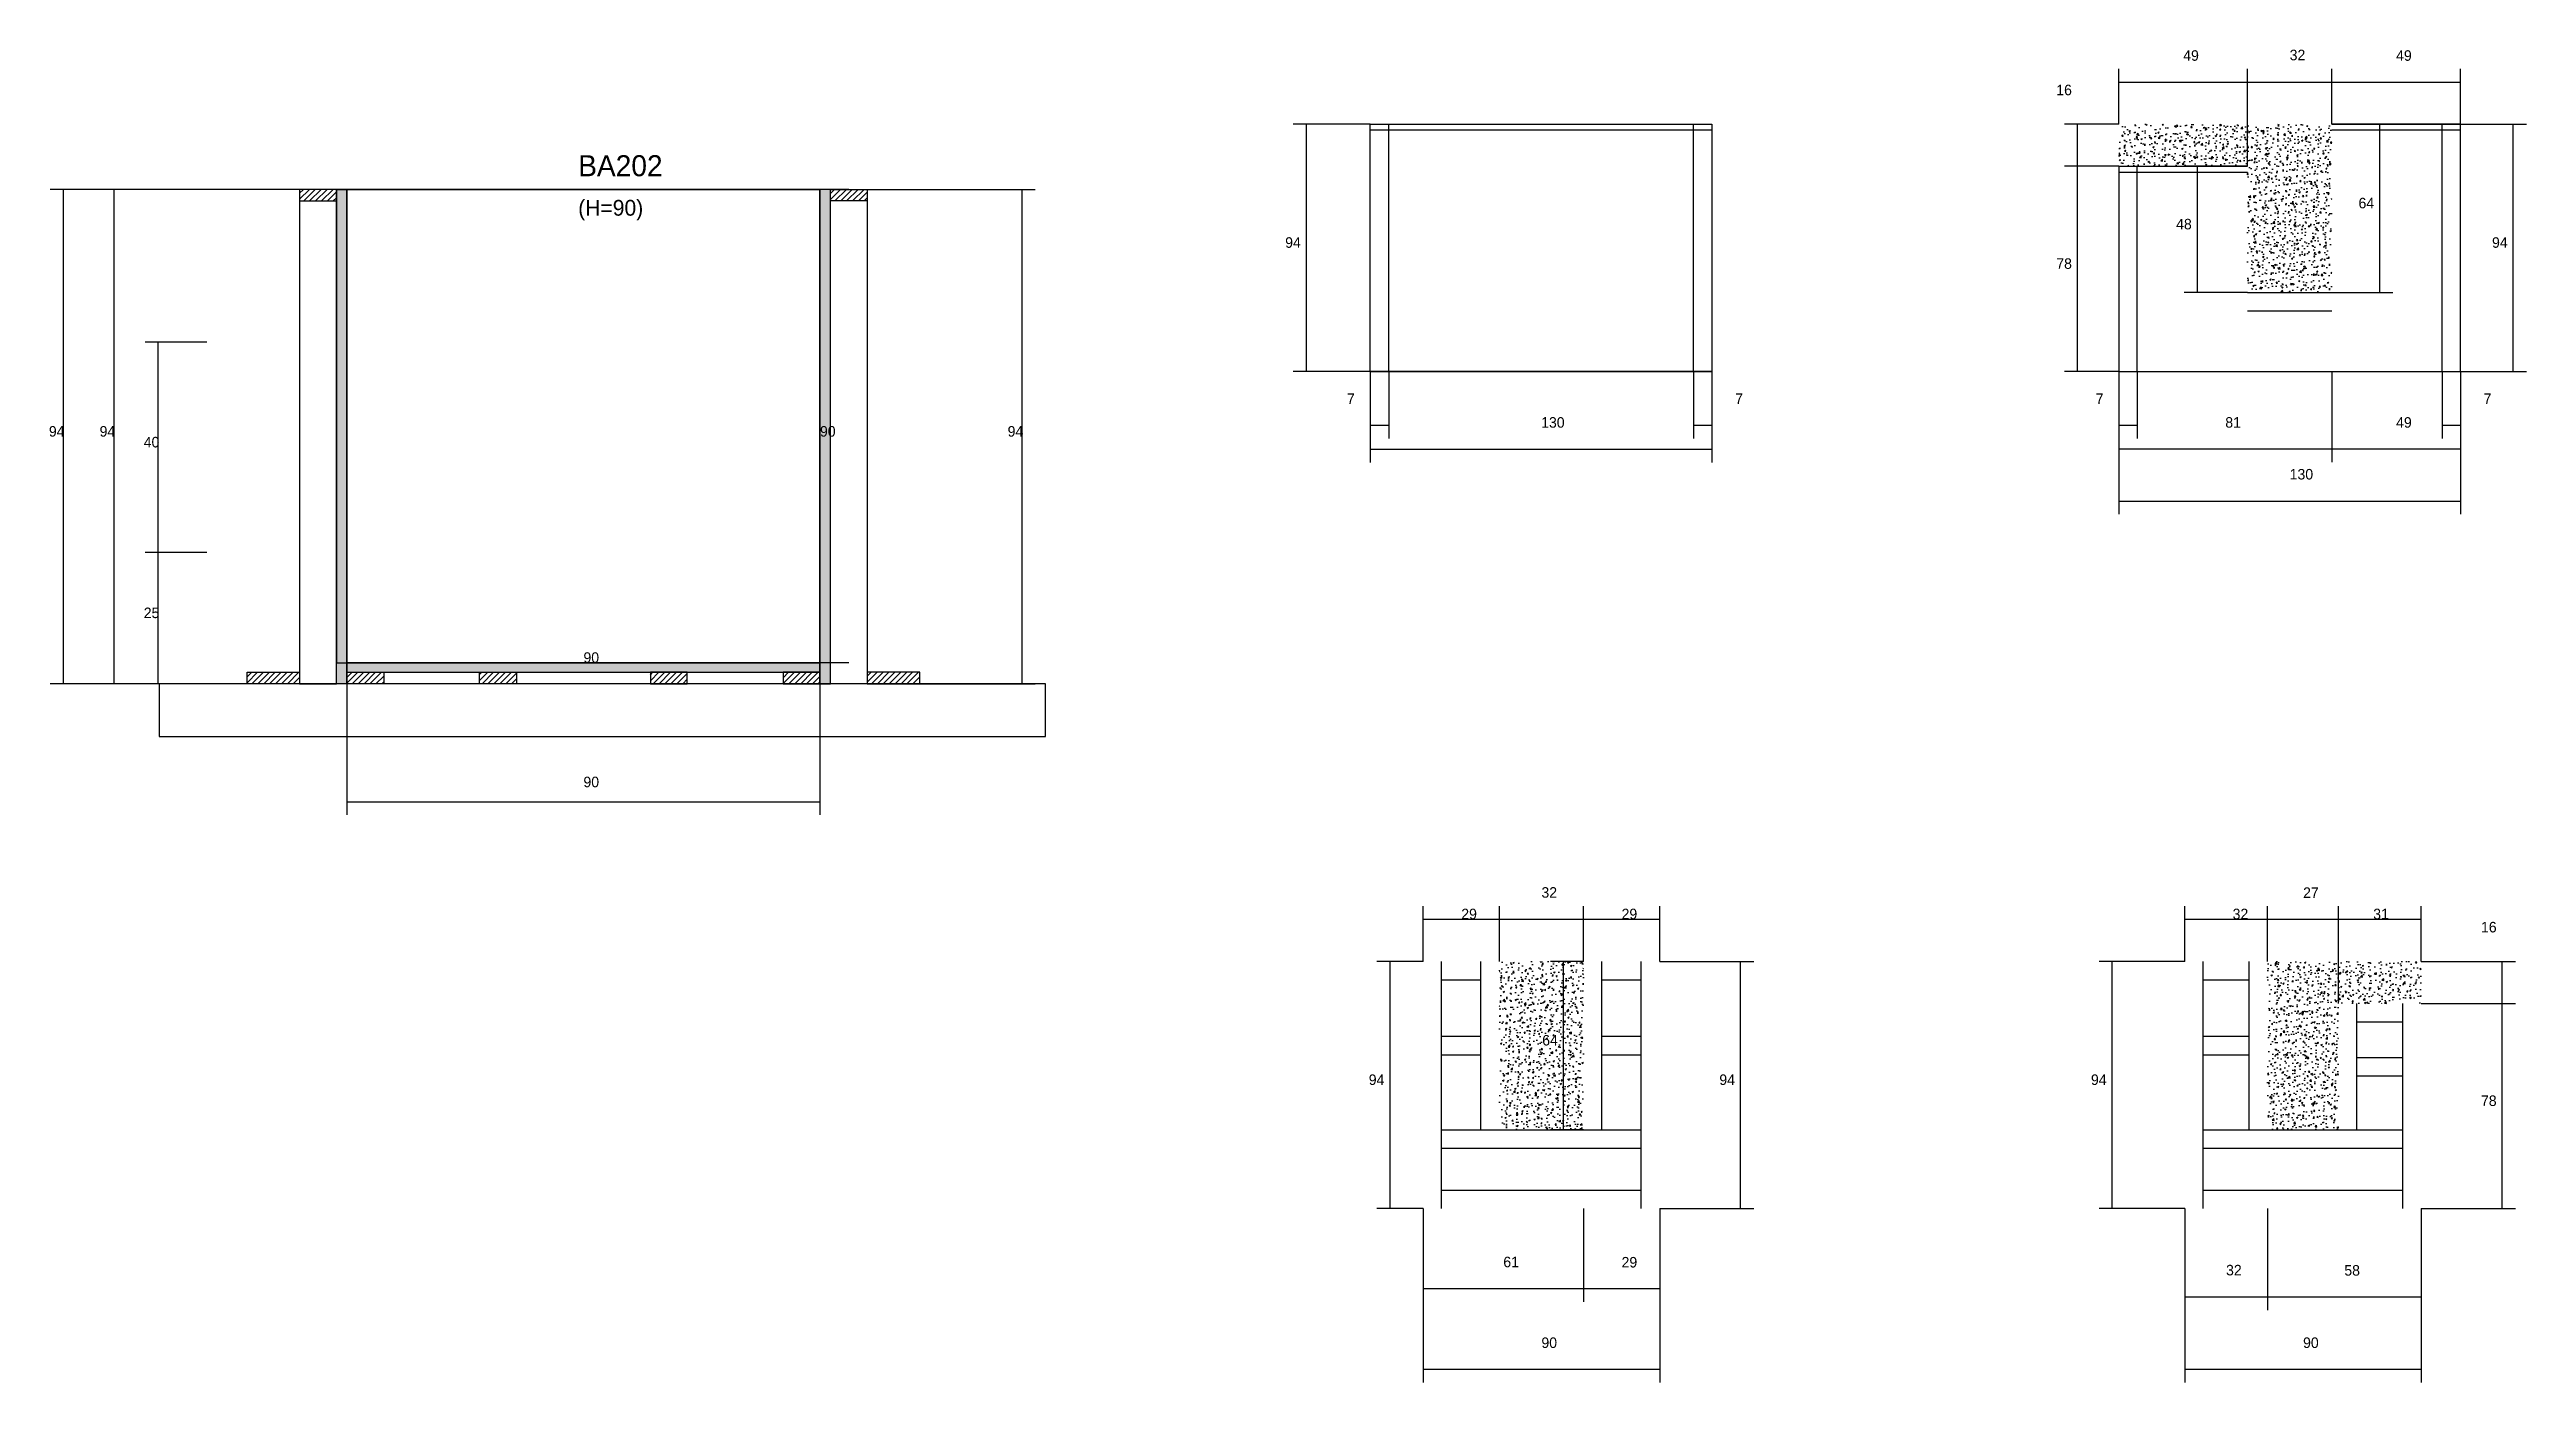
# Model space of a CAD drawing. Header units: metres. Extents: x 2846 to 3789, y 1802 to 2309.
import ezdxf

# ---------------------------------------------------------------- set-up
doc = ezdxf.new("R2010")
doc.units = ezdxf.units.M
for name, color, linetype in [('CONCRETO', 251, 'Continuous'), ('COTA', 241, 'Continuous'), ('Hachura', 253, 'Continuous'), ('Madeira', 126, 'Continuous'), ('Painéis', 200, 'Continuous'), ('SARR_2.2x7', 40, 'Continuous'), ('Texto Seção', 7, 'Continuous')]:
    doc.layers.add(name, color=color, linetype=linetype)

msp = doc.modelspace()

# ---------------------------------------------------------------- hatches: boundary and pattern name
at = {"layer": 'COTA'}
h = msp.add_hatch(dxfattribs=at)
h.set_pattern_fill('AR-CONC', scale=0.03)
h.paths.add_polyline_path([(3682.5, 2264.6), (3633.5, 2264.6), (3633.5, 2280.6), (3714.5, 2280.6), (3714.5, 2216.6), (3682.5, 2216.6)])
h = msp.add_hatch(dxfattribs=at)
h.set_pattern_fill('AR-CONC', scale=0.03)
h.paths.add_polyline_path([(3429.8, 1898.3), (3429.8, 1962.3), (3429.8, 1962.3), (3397.8, 1962.3), (3397.8, 1962.3), (3397.8, 1898.3), (3397.8, 1898.3), (3429.8, 1898.3)])
h = msp.add_hatch(dxfattribs=at)
h.set_pattern_fill('AR-CONC', scale=0.03)
h.paths.add_polyline_path([(3717.1, 1946.3), (3748.5, 1946.3), (3748.5, 1946.3), (3748.5, 1962.3), (3748.5, 1962.3), (3690.1, 1962.3), (3690.1, 1962.3), (3690.1, 1898.3), (3690.1, 1898.3), (3717.1, 1898.3), (3717.1, 1898.3), (3717.1, 1946.3)])
at = {"layer": 'Hachura'}
h = msp.add_hatch(dxfattribs=at)
h.set_pattern_fill('ANSI31', scale=0.5)
h.paths.add_polyline_path([(2955.3, 2251.4), (2955.3, 2255.8), (2955.3, 2255.8), (2941.3, 2255.8), (2941.3, 2255.8), (2941.3, 2251.4), (2941.3, 2251.4), (2955.3, 2251.4)])
h = msp.add_hatch(color=8, dxfattribs=at)
h.dxf.hatch_style = 1
h.paths.add_polyline_path([(2955.3, 2255.8), (2959.3, 2255.8), (2959.3, 2255.8), (2959.3, 2067.8), (2959.3, 2067.8), (2955.3, 2067.8), (2955.3, 2067.8), (2955.3, 2255.8)])
h = msp.add_hatch(color=8, dxfattribs=at)
h.dxf.hatch_style = 1
h.paths.add_polyline_path([(3143.3, 2255.8), (3139.3, 2255.8), (3139.3, 2255.8), (3139.3, 2067.8), (3139.3, 2067.8), (3143.3, 2067.8), (3143.3, 2067.8), (3143.3, 2255.8)])
h = msp.add_hatch(dxfattribs=at)
h.set_pattern_fill('ANSI31', scale=0.5)
h.paths.add_polyline_path([(3143.3, 2251.4), (3143.3, 2255.8), (3143.3, 2255.8), (3157.3, 2255.8), (3157.3, 2255.8), (3157.3, 2251.4), (3157.3, 2251.4), (3143.3, 2251.4)])
h = msp.add_hatch(color=8, dxfattribs=at)
h.dxf.hatch_style = 1
h.paths.add_polyline_path([(3139.3, 2072.2), (3139.3, 2075.8), (3139.3, 2075.8), (2959.3, 2075.8), (2959.3, 2075.8), (2959.3, 2072.2), (2959.3, 2072.2), (3139.3, 2072.2)])
h = msp.add_hatch(dxfattribs=at)
h.set_pattern_fill('ANSI31', scale=0.5)
h.paths.add_polyline_path([(2921.3, 2067.8), (2921.3, 2072.2), (2921.3, 2072.2), (2941.3, 2072.2), (2941.3, 2072.2), (2941.3, 2067.8), (2941.3, 2067.8), (2921.3, 2067.8)])
h = msp.add_hatch(dxfattribs=at)
h.set_pattern_fill('ANSI31', scale=0.5)
h.paths.add_polyline_path([(2959.3, 2067.8), (2959.3, 2072.2), (2959.3, 2072.2), (2973.3, 2072.2), (2973.3, 2072.2), (2973.3, 2067.8), (2973.3, 2067.8), (2959.3, 2067.8)])
h = msp.add_hatch(dxfattribs=at)
h.set_pattern_fill('ANSI31', scale=0.5)
h.paths.add_polyline_path([(3009.8, 2067.8), (3009.8, 2072.2), (3009.8, 2072.2), (3023.8, 2072.2), (3023.8, 2072.2), (3023.8, 2067.8), (3023.8, 2067.8), (3009.8, 2067.8)])
h = msp.add_hatch(dxfattribs=at)
h.set_pattern_fill('ANSI31', scale=0.5)
h.paths.add_polyline_path([(3088.8, 2067.8), (3088.8, 2072.2), (3088.8, 2072.2), (3074.8, 2072.2), (3074.8, 2072.2), (3074.8, 2067.8), (3074.8, 2067.8), (3088.8, 2067.8)])
h = msp.add_hatch(dxfattribs=at)
h.set_pattern_fill('ANSI31', scale=0.5)
h.paths.add_polyline_path([(3139.3, 2067.8), (3139.3, 2072.2), (3139.3, 2072.2), (3125.3, 2072.2), (3125.3, 2072.2), (3125.3, 2067.8), (3125.3, 2067.8), (3139.3, 2067.8)])
h = msp.add_hatch(dxfattribs=at)
h.set_pattern_fill('ANSI31', scale=0.5)
h.paths.add_polyline_path([(3177.3, 2067.8), (3177.3, 2072.2), (3177.3, 2072.2), (3157.3, 2072.2), (3157.3, 2072.2), (3157.3, 2067.8), (3157.3, 2067.8), (3177.3, 2067.8)])

# ---------------------------------------------------------------- linework, layer by layer
at = {"layer": 'CONCRETO'}
for points in [[(2955.3, 2255.8), (2955.3, 2255.8), (3139.3, 2255.8), (3139.3, 2231.8), (3139.3, 2231.8), (3139.3, 2075.8), (2959.3, 2075.8), (2959.3, 2255.8)], [(2955.3, 2075.8), (3139.3, 2075.8), (3139.3, 2255.8), (2955.3, 2255.8)]]:
    msp.add_lwpolyline(points, close=True, dxfattribs=at)
at = {"layer": 'COTA'}
for p, q in [((3633.5, 2280.6), (3633.5, 2301.6)), ((3682.5, 2264.6), (3682.5, 2301.6)), ((3682.5, 2264.6), (3682.5, 2301.6)), ((3714.5, 2280.6), (3714.5, 2301.6)), ((3714.5, 2280.6), (3714.5, 2301.6)), ((3763.5, 2280.6), (3763.5, 2301.6)), ((3633.5, 2296.6), (3682.5, 2296.6)), ((3682.5, 2296.6), (3714.5, 2296.6)), ((3714.5, 2296.6), (3763.5, 2296.6)), ((3348.7, 2280.6), (3319.4, 2280.6)), ((3324.4, 2186.6), (3324.4, 2280.6)), ((3633.5, 2280.6), (3612.8, 2280.6)), ((3617.8, 2264.6), (3617.8, 2280.6)), ((3714.5, 2280.6), (3737.8, 2280.6)), ((3732.8, 2216.6), (3732.8, 2280.6)), ((3763.5, 2280.6), (3788.6, 2280.6)), ((3783.6, 2186.6), (3783.6, 2280.6)), ((3633.5, 2264.6), (3612.8, 2264.6)), ((3633.5, 2264.6), (3612.8, 2264.6)), ((3617.8, 2186.6), (3617.8, 2264.6)), ((3682.5, 2264.6), (3658.4, 2264.6)), ((3663.4, 2216.6), (3663.4, 2264.6)), ((2955.3, 2255.8), (2846.4, 2255.8)), ((2851.4, 2067.8), (2851.4, 2255.8)), ((2955.3, 2255.8), (2865.7, 2255.8)), ((2870.7, 2067.8), (2870.7, 2255.8)), ((3150.3, 2255.8), (3134.3, 2255.8)), ((3139.3, 2075.8), (3139.3, 2255.8)), ((3157.3, 2255.8), (3221.2, 2255.8)), ((3216.2, 2067.8), (3216.2, 2255.8)), ((3682.5, 2216.6), (3658.4, 2216.6)), ((3714.5, 2216.6), (3737.8, 2216.6)), ((2906, 2197.7), (2882.5, 2197.7)), ((2887.5, 2117.7), (2887.5, 2197.7)), ((3348.7, 2186.6), (3319.4, 2186.6)), ((3348.7, 2186.6), (3348.7, 2152)), ((3348.7, 2186.6), (3348.7, 2161.1)), ((3355.7, 2186.6), (3355.7, 2161.1)), ((3471.7, 2186.6), (3471.7, 2161.1)), ((3478.7, 2186.6), (3478.7, 2152)), ((3478.7, 2186.6), (3478.7, 2161.1)), ((3633.5, 2186.6), (3612.8, 2186.6)), ((3633.5, 2186.6), (3633.5, 2132.3)), ((3633.5, 2186.6), (3633.5, 2161.1)), ((3633.5, 2186.6), (3633.5, 2152.1)), ((3640.5, 2186.6), (3640.5, 2161.1)), ((3714.5, 2186.6), (3714.5, 2152.1)), ((3714.5, 2186.6), (3714.5, 2152.1)), ((3756.5, 2186.6), (3756.5, 2161.1)), ((3763.5, 2186.6), (3763.5, 2132.3)), ((3763.5, 2186.6), (3763.5, 2161.1)), ((3763.5, 2186.6), (3788.6, 2186.6)), ((3763.5, 2186.6), (3763.5, 2152.1)), ((3348.7, 2166.1), (3355.7, 2166.1)), ((3471.7, 2166.1), (3478.7, 2166.1)), ((3633.5, 2166.1), (3640.5, 2166.1)), ((3756.5, 2166.1), (3763.5, 2166.1)), ((3348.7, 2157), (3478.7, 2157)), ((3633.5, 2157.1), (3714.5, 2157.1)), ((3714.5, 2157.1), (3763.5, 2157.1)), ((3633.5, 2137.3), (3763.5, 2137.3)), ((2906, 2117.7), (2882.5, 2117.7)), ((2906, 2117.7), (2882.5, 2117.7)), ((2887.5, 2067.8), (2887.5, 2117.7)), ((2959.3, 2067.8), (2959.3, 2080.8)), ((2959.3, 2075.8), (3139.3, 2075.8)), ((3150.3, 2075.8), (3134.3, 2075.8)), ((3139.3, 2067.8), (3139.3, 2080.8)), ((2925.7, 2067.8), (2846.4, 2067.8)), ((2925.7, 2067.8), (2865.7, 2067.8)), ((2906, 2067.8), (2882.5, 2067.8)), ((2959.3, 2067.8), (2959.3, 2018)), ((3139.3, 2067.8), (3139.3, 2018)), ((3172.9, 2067.8), (3221.2, 2067.8)), ((2959.3, 2023), (3139.3, 2023)), ((3368.8, 1962.3), (3368.8, 1983.3)), ((3397.8, 1962.3), (3397.8, 1983.3)), ((3397.8, 1962.3), (3397.8, 1983.3)), ((3429.8, 1962.3), (3429.8, 1983.3)), ((3429.8, 1962.3), (3429.8, 1983.3)), ((3458.8, 1962.3), (3458.8, 1983.3)), ((3658.6, 1962.3), (3658.6, 1983.3)), ((3690.1, 1962.3), (3690.1, 1983.3)), ((3690.1, 1962.3), (3690.1, 1983.3)), ((3717.1, 1946.3), (3717.1, 1983.3)), ((3717.1, 1946.3), (3717.1, 1983.3)), ((3748.5, 1962.3), (3748.5, 1983.3)), ((3368.8, 1978.3), (3397.8, 1978.3)), ((3397.8, 1978.3), (3429.8, 1978.3)), ((3429.8, 1978.3), (3458.8, 1978.3)), ((3658.6, 1978.3), (3690.1, 1978.3)), ((3690.1, 1978.3), (3717.1, 1978.3)), ((3717.1, 1978.3), (3748.5, 1978.3)), ((3368.8, 1962.3), (3351.2, 1962.3)), ((3356.2, 1868.3), (3356.2, 1962.3)), ((3429.8, 1962.3), (3417.2, 1962.3)), ((3422.2, 1898.3), (3422.2, 1962.3)), ((3458.8, 1962.3), (3494.6, 1962.3)), ((3489.6, 1868.3), (3489.6, 1962.3)), ((3658.6, 1962.3), (3626, 1962.3)), ((3631, 1868.3), (3631, 1962.3)), ((3748.5, 1962.3), (3784.4, 1962.3)), ((3779.4, 1946.3), (3779.4, 1962.3)), ((3748.5, 1946.3), (3784.4, 1946.3)), ((3748.5, 1946.3), (3784.4, 1946.3)), ((3779.4, 1868.3), (3779.4, 1946.3)), ((3429.8, 1898.3), (3417.2, 1898.3)), ((3368.8, 1868.3), (3351.2, 1868.3)), ((3368.8, 1868.3), (3368.8, 1802.2)), ((3368.8, 1868.3), (3368.8, 1832.9)), ((3429.8, 1868.3), (3429.8, 1832.9)), ((3429.8, 1868.3), (3429.8, 1832.9)), ((3458.8, 1868.3), (3458.8, 1802.2)), ((3458.8, 1868.3), (3494.6, 1868.3)), ((3458.8, 1868.3), (3458.8, 1832.9)), ((3658.6, 1868.3), (3626, 1868.3)), ((3658.6, 1868.3), (3658.6, 1802.2)), ((3658.6, 1868.3), (3658.6, 1829.7)), ((3690.1, 1868.3), (3690.1, 1829.7)), ((3690.1, 1868.3), (3690.1, 1829.7)), ((3748.5, 1868.3), (3748.5, 1802.2)), ((3748.5, 1868.3), (3784.4, 1868.3)), ((3748.5, 1868.3), (3748.5, 1829.7)), ((3368.8, 1837.9), (3429.8, 1837.9)), ((3429.8, 1837.9), (3458.8, 1837.9)), ((3658.6, 1834.7), (3690.1, 1834.7)), ((3690.1, 1834.7), (3748.5, 1834.7)), ((3368.8, 1807.2), (3458.8, 1807.2)), ((3658.6, 1807.2), (3748.5, 1807.2))]:
    msp.add_line(p, q, dxfattribs=at)
at = {"layer": 'Madeira'}
for points in [[(2955.3, 2251.4), (2955.3, 2255.8), (2941.3, 2255.8), (2941.3, 2251.4)], [(2955.3, 2255.8), (2941.3, 2255.8), (2941.3, 2067.8), (2955.3, 2067.8)], [(3143.3, 2251.4), (3143.3, 2255.8), (3157.3, 2255.8), (3157.3, 2251.4)], [(3143.3, 2255.8), (3157.3, 2255.8), (3157.3, 2067.8), (3143.3, 2067.8)], [(2887.9, 2047.8), (3225.1, 2047.8), (3225.1, 2067.8), (2887.9, 2067.8)], [(2921.3, 2067.8), (2921.3, 2072.2), (2941.3, 2072.2), (2941.3, 2067.8)], [(2959.3, 2067.8), (2959.3, 2072.2), (2973.3, 2072.2), (2973.3, 2067.8)], [(3009.8, 2067.8), (3009.8, 2072.2), (3023.8, 2072.2), (3023.8, 2067.8)], [(3088.8, 2067.8), (3088.8, 2072.2), (3074.8, 2072.2), (3074.8, 2067.8)], [(3139.3, 2067.8), (3139.3, 2072.2), (3125.3, 2072.2), (3125.3, 2067.8)], [(3177.3, 2067.8), (3177.3, 2072.2), (3157.3, 2072.2), (3157.3, 2067.8)]]:
    msp.add_lwpolyline(points, close=True, dxfattribs=at)
at = {"layer": 'Painéis'}
for p, q in [((3348.7, 2280.6), (3478.7, 2280.6)), ((3714.5, 2280.6), (3763.5, 2280.6)), ((3633.5, 2264.6), (3682.5, 2264.6)), ((2959.3, 2067.8), (2959.3, 2255.8)), ((3139.3, 2067.8), (3139.3, 2255.8)), ((3682.5, 2216.6), (3714.5, 2216.6)), ((3348.7, 2186.6), (3478.7, 2186.6)), ((3633.5, 2186.6), (3763.5, 2186.6)), ((2959.3, 2075.8), (3139.3, 2075.8)), ((2959.3, 2072.2), (2959.3, 2075.8)), ((3139.3, 2072.2), (3139.3, 2075.8))]:
    msp.add_line(p, q, dxfattribs=at)
for points in [[(3348.7, 2280.6), (3478.7, 2280.6), (3478.7, 2186.6), (3348.7, 2186.6)], [(2955.3, 2255.8), (2959.3, 2255.8), (2959.3, 2067.8), (2955.3, 2067.8)], [(2959.3, 2255.8), (2959.3, 2255.8), (2955.3, 2255.8), (2955.3, 2255.8)], [(3143.3, 2255.8), (3139.3, 2255.8), (3139.3, 2067.8), (3143.3, 2067.8)], [(3139.3, 2072.2), (3139.3, 2075.8), (2959.3, 2075.8), (2959.3, 2072.2)]]:
    msp.add_lwpolyline(points, close=True, dxfattribs=at)
msp.add_lwpolyline([(3633.5, 2264.6), (3633.5, 2186.6), (3763.5, 2186.6), (3763.5, 2280.6), (3714.5, 2280.6)], dxfattribs=at)
at = {"layer": 'SARR_2.2x7'}
for p, q in [((3348.7, 2278.4), (3478.7, 2278.4)), ((3355.7, 2186.6), (3355.7, 2280.6)), ((3471.7, 2186.6), (3471.7, 2280.6)), ((3714.5, 2278.4), (3763.5, 2278.4)), ((3756.5, 2186.6), (3756.5, 2280.6)), ((3633.5, 2262.4), (3682.5, 2262.4)), ((3640.5, 2186.6), (3640.5, 2264.6)), ((3682.5, 2209.6), (3714.5, 2209.6)), ((3375.8, 1868.3), (3375.8, 1962.3)), ((3390.8, 1898.3), (3390.8, 1962.3)), ((3436.8, 1898.3), (3436.8, 1962.3)), ((3451.8, 1868.3), (3451.8, 1962.3)), ((3665.6, 1868.3), (3665.6, 1962.3)), ((3683.1, 1898.3), (3683.1, 1962.3)), ((3375.8, 1955.3), (3390.8, 1955.3)), ((3436.8, 1955.3), (3451.8, 1955.3)), ((3665.6, 1955.3), (3683.1, 1955.3)), ((3724.1, 1898.3), (3724.1, 1946.3)), ((3741.5, 1868.3), (3741.5, 1946.3)), ((3375.8, 1933.8), (3390.8, 1933.8)), ((3436.8, 1933.8), (3451.8, 1933.8)), ((3665.6, 1933.8), (3683.1, 1933.8)), ((3724.1, 1939.3), (3741.5, 1939.3)), ((3375.8, 1926.8), (3390.8, 1926.8)), ((3436.8, 1926.8), (3451.8, 1926.8)), ((3665.6, 1926.8), (3683.1, 1926.8)), ((3724.1, 1925.8), (3741.5, 1925.8)), ((3724.1, 1918.8), (3741.5, 1918.8)), ((3375.8, 1898.3), (3429.8, 1898.3)), ((3429.8, 1898.3), (3451.8, 1898.3)), ((3665.6, 1898.3), (3690.1, 1898.3)), ((3690.1, 1898.3), (3741.5, 1898.3)), ((3375.8, 1891.3), (3429.8, 1891.3)), ((3429.8, 1891.3), (3451.8, 1891.3)), ((3665.6, 1891.3), (3690.1, 1891.3)), ((3690.1, 1891.3), (3741.5, 1891.3)), ((3375.8, 1875.3), (3429.8, 1875.3)), ((3429.8, 1875.3), (3451.8, 1875.3)), ((3665.6, 1875.3), (3690.1, 1875.3)), ((3690.1, 1875.3), (3741.5, 1875.3))]:
    msp.add_line(p, q, dxfattribs=at)

# ---------------------------------------------------------------- texts
at = {"layer": 'COTA'}
for s, p in [('49', (3658, 2304.7)), ('32', (3698.5, 2304.9)), ('49', (3739, 2304.7)), ('16', (3609.7, 2291.6)), ('64', (3724.7, 2248.6)), ('48', (3655.3, 2240.6)), ('94', (3316.3, 2233.6)), ('94', (3775.5, 2233.6)), ('78', (3609.7, 2225.6)), ('7', (3339.8, 2174.2)), ('7', (3487.5, 2174.2)), ('7', (3624.7, 2174.2)), ('7', (3772.3, 2174.2)), ('130', (3413.7, 2165.2)), ('81', (3674, 2165.2)), ('49', (3739, 2165.2)), ('94', (2845.9, 2161.8)), ('94', (2865.2, 2161.8)), ('40', (2882, 2157.7)), ('90', (3139.3, 2161.8)), ('94', (3210.7, 2161.8)), ('130', (3698.5, 2145.5)), ('25', (2882, 2092.8)), ('90', (3049.3, 2075.8)), ('90', (3049.3, 2028.5)), ('32', (3413.8, 1986.5)), ('27', (3703.6, 1986.4)), ('29', (3383.3, 1978.3)), ('29', (3444.3, 1978.3)), ('32', (3676.8, 1978.3)), ('31', (3730.3, 1978.3)), ('16', (3771.3, 1973.3)), ('64', (3414.1, 1930.3)), ('94', (3348.1, 1915.3)), ('94', (3481.5, 1915.3)), ('94', (3622.9, 1915.3)), ('78', (3771.3, 1907.3)), ('61', (3399.3, 1846)), ('29', (3444.3, 1845.9)), ('32', (3674.3, 1842.9)), ('58', (3719.3, 1842.8)), ('90', (3413.8, 1815.3)), ('90', (3703.6, 1815.3))]:
    msp.add_text(s, height=4, dxfattribs=at).set_placement(p)
at = {"layer": 'Texto Seção'}
for s, height, p in [('BA202', 8, (3047.3, 2260.8)), ('(H=90)', 6, (3047.3, 2245.8))]:
    msp.add_text(s, height=height, dxfattribs=at).set_placement(p)

doc.saveas('drawing.dxf')
